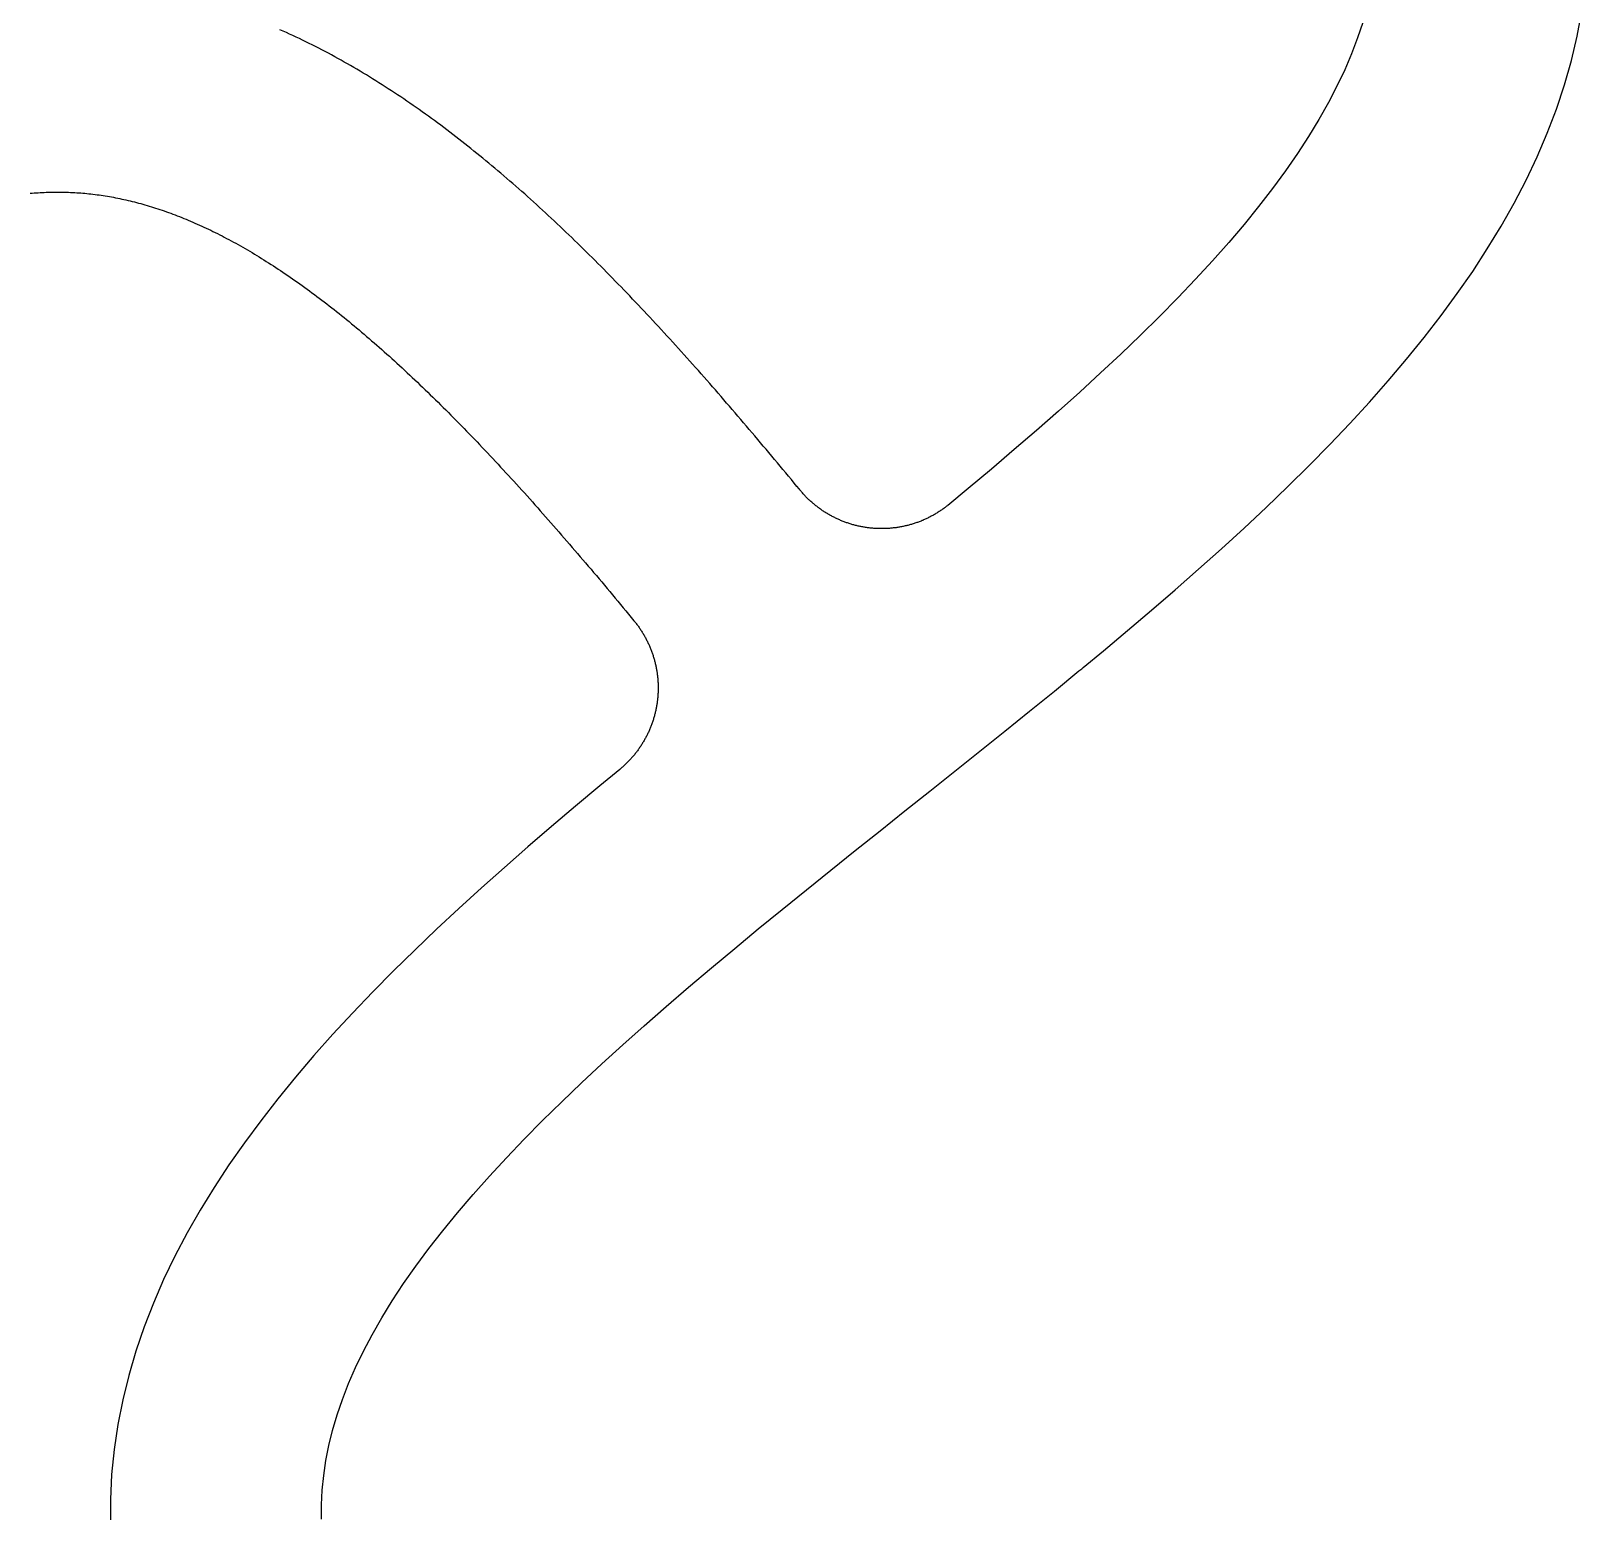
# Model space of a CAD drawing. Header units: millimetres. Extents: x 0 to 12, y 0 to 22.
# Drawn here: x 8.95 to 11.887, y 11 to 13.805 of the extents above; entities that cross this region are included whole.
import ezdxf

# ---------------------------------------------------------------- set-up
doc = ezdxf.new("R2010")
doc.units = ezdxf.units.MM
doc.layers.add('CUT_HOLE', color=3, linetype='Continuous')
doc.layers.add('CUT_OUTER', color=1, linetype='Continuous')

msp = doc.modelspace()

# ---------------------------------------------------------------- linework, layer by layer
at = {"layer": 'CUT_HOLE'}
for points in [[(11.4719, 13.8212), (11.4621, 13.7918), (11.4507, 13.7619), (11.4377, 13.7315), (11.423, 13.7007), (11.4068, 13.6694), (11.3889, 13.6377), (11.3693, 13.6055), (11.3481, 13.5729), (11.3253, 13.5399), (11.3008, 13.5066), (11.2747, 13.4728), (11.2471, 13.4388), (11.218, 13.4045), (11.1874, 13.3698), (11.1553, 13.3349), (11.1219, 13.2998), (11.0872, 13.2645), (11.0511, 13.2289), (11.0139, 13.1932), (10.9755, 13.1573), (10.9361, 13.1212), (10.8956, 13.085), (10.8542, 13.0486), (10.8118, 13.0121), (10.7687, 12.9754), (10.7248, 12.9387), (10.6861, 12.9066), (10.6853, 12.9059), (10.6839, 12.9049), (10.6825, 12.9038), (10.6811, 12.9027), (10.6797, 12.9017), (10.6783, 12.9006), (10.6769, 12.8996), (10.6754, 12.8986), (10.674, 12.8976), (10.6725, 12.8966), (10.6711, 12.8956), (10.6696, 12.8947), (10.6681, 12.8937), (10.6667, 12.8928), (10.6652, 12.8919), (10.6637, 12.8909), (10.6621, 12.8901), (10.6606, 12.8892), (10.6591, 12.8883), (10.6576, 12.8874), (10.656, 12.8866), (10.6545, 12.8858), (10.6529, 12.885), (10.6514, 12.8842), (10.6498, 12.8834), (10.6482, 12.8826), (10.6466, 12.8818), (10.645, 12.8811), (10.6435, 12.8803), (10.6419, 12.8796), (10.6402, 12.8789), (10.6386, 12.8782), (10.637, 12.8776), (10.6354, 12.8769), (10.6338, 12.8762), (10.6321, 12.8756), (10.6305, 12.875), (10.6288, 12.8744), (10.6272, 12.8738), (10.6255, 12.8732), (10.6238, 12.8727), (10.6222, 12.8721), (10.6205, 12.8716), (10.6188, 12.8711), (10.6171, 12.8706), (10.6155, 12.8701), (10.6138, 12.8696), (10.6121, 12.8691), (10.6104, 12.8687), (10.6087, 12.8683), (10.607, 12.8679), (10.6052, 12.8675), (10.6035, 12.8671), (10.6018, 12.8667), (10.6001, 12.8664), (10.5984, 12.866), (10.5966, 12.8657), (10.5949, 12.8654), (10.5932, 12.8651), (10.5915, 12.8648), (10.5897, 12.8646), (10.588, 12.8643), (10.5862, 12.8641), (10.5845, 12.8639), (10.5828, 12.8637), (10.581, 12.8635), (10.5793, 12.8633), (10.5775, 12.8632), (10.5758, 12.863), (10.574, 12.8629), (10.5723, 12.8628), (10.5705, 12.8627), (10.5687, 12.8626), (10.567, 12.8625), (10.5652, 12.8625), (10.5635, 12.8625), (10.5617, 12.8625), (10.56, 12.8625), (10.5582, 12.8625), (10.5565, 12.8625), (10.5547, 12.8625), (10.5529, 12.8626), (10.5512, 12.8627), (10.5494, 12.8628), (10.5477, 12.8629), (10.5459, 12.863), (10.5442, 12.8631), (10.5424, 12.8633), (10.5407, 12.8635), (10.5389, 12.8636), (10.5372, 12.8638), (10.5355, 12.8641), (10.5337, 12.8643), (10.532, 12.8645), (10.5302, 12.8648), (10.5285, 12.8651), (10.5268, 12.8654), (10.525, 12.8657), (10.5233, 12.866), (10.5216, 12.8663), (10.5199, 12.8667), (10.5182, 12.867), (10.5164, 12.8674), (10.5147, 12.8678), (10.513, 12.8682), (10.5113, 12.8687), (10.5096, 12.8691), (10.5079, 12.8696), (10.5062, 12.87), (10.5045, 12.8705), (10.5029, 12.871), (10.5012, 12.8715), (10.4995, 12.8721), (10.4978, 12.8726), (10.4962, 12.8732), (10.4945, 12.8737), (10.4929, 12.8743), (10.4912, 12.8749), (10.4896, 12.8755), (10.4879, 12.8762), (10.4863, 12.8768), (10.4847, 12.8775), (10.4831, 12.8782), (10.4814, 12.8789), (10.4798, 12.8796), (10.4782, 12.8803), (10.4766, 12.881), (10.475, 12.8818), (10.4735, 12.8825), (10.4719, 12.8833), (10.4703, 12.8841), (10.4687, 12.8849), (10.4672, 12.8857), (10.4656, 12.8865), (10.4641, 12.8874), (10.4626, 12.8882), (10.461, 12.8891), (10.4595, 12.89), (10.458, 12.8909), (10.4565, 12.8918), (10.455, 12.8927), (10.4535, 12.8936), (10.4521, 12.8946), (10.4506, 12.8955), (10.4491, 12.8965), (10.4477, 12.8975), (10.4462, 12.8985), (10.4448, 12.8995), (10.4434, 12.9005), (10.4419, 12.9016), (10.4405, 12.9026), (10.4391, 12.9037), (10.4378, 12.9048), (10.4364, 12.9058), (10.435, 12.9069), (10.4336, 12.908), (10.4323, 12.9092), (10.4309, 12.9103), (10.4296, 12.9114), (10.4283, 12.9126), (10.427, 12.9138), (10.4257, 12.915), (10.4244, 12.9161), (10.4231, 12.9173), (10.4218, 12.9186), (10.4206, 12.9198), (10.4193, 12.921), (10.4181, 12.9223), (10.4169, 12.9235), (10.4157, 12.9248), (10.4145, 12.9261), (10.4133, 12.9274), (10.4121, 12.9287), (10.4109, 12.93), (10.4098, 12.9313), (10.4086, 12.9326), (10.4075, 12.934), (10.4064, 12.9353), (10.4064, 12.9353), (10.4064, 12.9353), (10.4064, 12.9353), (10.4063, 12.9354), (10.4063, 12.9354), (10.4063, 12.9354), (10.4063, 12.9354), (10.4063, 12.9354), (10.4063, 12.9354), (10.4063, 12.9354), (10.4063, 12.9355), (10.4062, 12.9355), (10.4062, 12.9355), (10.4062, 12.9355), (10.4062, 12.9355), (10.4062, 12.9355), (10.4062, 12.9355), (10.4062, 12.9356), (10.4062, 12.9356), (10.4061, 12.9356), (10.4061, 12.9356), (10.4061, 12.9356), (10.4061, 12.9356), (10.4061, 12.9357), (10.4061, 12.9357), (10.4061, 12.9357), (10.4061, 12.9357), (10.406, 12.9357), (10.406, 12.9357), (10.406, 12.9357), (10.406, 12.9358), (10.406, 12.9358), (10.406, 12.9358), (10.406, 12.9358), (10.406, 12.9358), (10.4059, 12.9358), (10.4059, 12.9358), (10.4059, 12.9359), (10.4059, 12.9359), (10.4059, 12.9359), (10.4059, 12.9359), (10.4059, 12.9359), (10.4059, 12.9359), (10.4058, 12.936), (10.4058, 12.936), (10.4058, 12.936), (10.4058, 12.936), (10.4058, 12.936), (10.4058, 12.936), (10.4058, 12.936), (10.4058, 12.9361), (10.4057, 12.9361), (10.4057, 12.9361), (10.4057, 12.9361), (10.4057, 12.9361), (10.4057, 12.9361), (10.4057, 12.9361), (10.4057, 12.9362), (10.4057, 12.9362), (10.4056, 12.9362), (10.4056, 12.9362), (10.4056, 12.9362), (10.4056, 12.9362), (10.4056, 12.9363), (10.4056, 12.9363), (10.4056, 12.9363), (10.4056, 12.9363), (10.4055, 12.9363), (10.4055, 12.9363), (10.4055, 12.9363), (10.4055, 12.9364), (10.4055, 12.9364), (10.4055, 12.9364), (10.4055, 12.9364), (10.4055, 12.9364), (10.4054, 12.9364), (10.4054, 12.9364), (10.4054, 12.9365), (10.4054, 12.9365), (10.4054, 12.9365), (10.4054, 12.9365), (10.4054, 12.9365), (10.4054, 12.9365), (10.4053, 12.9366), (10.4053, 12.9366), (10.4053, 12.9366), (10.4053, 12.9366), (10.4053, 12.9366), (10.4053, 12.9366), (10.4053, 12.9366), (10.4053, 12.9367), (10.4053, 12.9367), (10.4052, 12.9367), (10.4052, 12.9367), (10.4052, 12.9367), (10.4052, 12.9367), (10.4052, 12.9367), (10.4052, 12.9368), (10.4052, 12.9368), (10.4052, 12.9368), (10.4051, 12.9368), (10.4051, 12.9368), (10.4051, 12.9368), (10.4051, 12.9369), (10.4051, 12.9369), (10.4051, 12.9369), (10.4051, 12.9369), (10.4051, 12.9369), (10.405, 12.9369), (10.405, 12.9369), (10.405, 12.937), (10.405, 12.937), (10.405, 12.937), (10.405, 12.937), (10.405, 12.937), (10.405, 12.937), (10.4049, 12.9371), (10.4049, 12.9371), (10.4049, 12.9371), (10.4049, 12.9371), (10.4049, 12.9371), (10.4049, 12.9371), (10.4049, 12.9371), (10.4049, 12.9372), (10.4048, 12.9372), (10.4048, 12.9372), (10.4048, 12.9372), (10.4048, 12.9372), (10.4048, 12.9372), (10.4048, 12.9372), (10.4048, 12.9373), (10.4048, 12.9373), (10.4047, 12.9373), (10.4047, 12.9373), (10.4047, 12.9373), (10.4047, 12.9373), (10.4047, 12.9374), (10.4047, 12.9374), (10.4047, 12.9374), (10.4047, 12.9374), (10.4046, 12.9374), (10.4046, 12.9374), (10.4046, 12.9374), (10.4046, 12.9375), (10.4046, 12.9375), (10.4046, 12.9375), (10.4046, 12.9375), (10.4046, 12.9375), (10.4045, 12.9375), (10.4045, 12.9375), (10.4045, 12.9376), (10.4045, 12.9376), (10.4045, 12.9376), (10.4045, 12.9376), (10.4045, 12.9376), (10.4045, 12.9376), (10.4044, 12.9377), (10.4044, 12.9377), (10.4044, 12.9377), (10.4044, 12.9377), (10.4044, 12.9377), (10.4044, 12.9377), (10.4044, 12.9377), (10.4044, 12.9378), (10.4043, 12.9378), (10.4043, 12.9378), (10.4043, 12.9378), (10.4043, 12.9378), (10.4043, 12.9378), (10.4043, 12.9378), (10.4043, 12.9379), (10.4043, 12.9379), (10.4042, 12.9379), (10.4042, 12.9379), (10.4042, 12.9379), (10.4042, 12.9379), (10.4042, 12.938), (10.4042, 12.938), (10.4042, 12.938), (10.4042, 12.938), (10.4041, 12.938), (10.4041, 12.938), (10.4041, 12.938), (10.4041, 12.9381), (10.4041, 12.9381), (10.4041, 12.9381), (10.4041, 12.9381), (10.4041, 12.9381), (10.404, 12.9381), (10.404, 12.9381), (10.404, 12.9382), (10.404, 12.9382), (10.404, 12.9382), (10.404, 12.9382), (10.404, 12.9382), (10.404, 12.9382), (10.404, 12.9383), (10.4039, 12.9383), (10.4039, 12.9383), (10.4039, 12.9383), (10.4039, 12.9383), (10.4039, 12.9383), (10.4039, 12.9383), (10.4039, 12.9384), (10.4039, 12.9384), (10.4038, 12.9384), (10.4038, 12.9384), (10.4038, 12.9384), (10.4038, 12.9384), (10.4038, 12.9384), (10.4038, 12.9385), (10.4038, 12.9385), (10.4038, 12.9385), (10.4037, 12.9385), (10.4037, 12.9385), (10.4037, 12.9385), (10.4037, 12.9386), (10.4037, 12.9386), (10.4037, 12.9386), (10.4037, 12.9386), (10.4037, 12.9386), (10.4036, 12.9386), (10.4036, 12.9386), (10.4036, 12.9387), (10.4036, 12.9387), (10.4036, 12.9387), (10.4036, 12.9387), (10.4036, 12.9387), (10.4036, 12.9387), (10.4035, 12.9387), (10.4035, 12.9388), (10.4035, 12.9388), (10.4035, 12.9388), (10.4035, 12.9388), (10.4035, 12.9388), (10.4035, 12.9388), (10.4035, 12.9389), (10.4034, 12.9389), (10.4034, 12.9389), (10.4034, 12.9389), (10.4034, 12.9389), (10.4034, 12.9389), (10.4034, 12.9389), (10.4034, 12.939), (10.4034, 12.939), (10.4033, 12.939), (10.4033, 12.939), (10.4033, 12.939), (10.4033, 12.939), (10.4033, 12.9391), (10.4033, 12.9391), (10.4033, 12.9391), (10.4033, 12.9391), (10.4032, 12.9391), (10.4032, 12.9391), (10.4032, 12.9391), (10.4032, 12.9392), (10.4032, 12.9392), (10.4032, 12.9392), (10.4032, 12.9392), (10.4032, 12.9392), (10.4031, 12.9392), (10.4031, 12.9392), (10.4031, 12.9393), (10.4031, 12.9393), (10.4031, 12.9393), (10.4031, 12.9393), (10.4031, 12.9393), (10.4031, 12.9393), (10.403, 12.9394), (10.403, 12.9394), (10.403, 12.9394), (10.403, 12.9394), (10.403, 12.9394), (10.403, 12.9394), (10.403, 12.9394), (10.403, 12.9395), (10.4029, 12.9395), (10.4029, 12.9395), (10.4029, 12.9395), (10.4029, 12.9395), (10.4029, 12.9395), (10.4029, 12.9395), (10.4029, 12.9396), (10.4029, 12.9396), (10.4028, 12.9396), (10.4028, 12.9396), (10.4028, 12.9396), (10.4028, 12.9396), (10.4028, 12.9397), (10.4028, 12.9397), (10.4028, 12.9397), (10.4028, 12.9397), (10.4027, 12.9397), (10.4027, 12.9397), (10.4027, 12.9397), (10.4027, 12.9398), (10.4027, 12.9398), (10.4027, 12.9398), (10.4027, 12.9398), (10.4027, 12.9398), (10.4026, 12.9398), (10.4026, 12.9398), (10.4026, 12.9399), (10.4026, 12.9399), (10.4026, 12.9399), (10.4026, 12.9399), (10.4026, 12.9399), (10.4026, 12.9399), (10.4026, 12.94), (10.4025, 12.94), (10.4025, 12.94), (10.4025, 12.94), (10.4025, 12.94), (10.4025, 12.94), (10.4025, 12.94), (10.4025, 12.9401), (10.4025, 12.9401), (10.4024, 12.9401), (10.4024, 12.9401), (10.4024, 12.9401), (10.4024, 12.9401), (10.4024, 12.9401), (10.4024, 12.9402), (10.4024, 12.9402), (10.4024, 12.9402), (10.4023, 12.9402), (10.4023, 12.9402), (10.4023, 12.9402), (10.4023, 12.9403), (10.4023, 12.9403), (10.4023, 12.9403), (10.4023, 12.9403), (10.4023, 12.9403), (10.4022, 12.9403), (10.4022, 12.9403), (10.4022, 12.9404), (10.4022, 12.9404), (10.4022, 12.9404), (10.4022, 12.9404), (10.4022, 12.9404), (10.4022, 12.9404), (10.4021, 12.9404), (10.4021, 12.9405), (10.4021, 12.9405), (10.4021, 12.9405), (10.4021, 12.9405), (10.4021, 12.9405), (10.4021, 12.9405), (10.4021, 12.9406), (10.402, 12.9406), (10.402, 12.9406), (10.402, 12.9406), (10.402, 12.9406), (10.402, 12.9406), (10.402, 12.9406), (10.402, 12.9407), (10.402, 12.9407), (10.4019, 12.9407), (10.4019, 12.9407), (10.4019, 12.9407), (10.4019, 12.9407), (10.4019, 12.9407), (10.4019, 12.9408), (10.4019, 12.9408), (10.4019, 12.9408), (10.4018, 12.9408), (10.4018, 12.9408), (10.4018, 12.9408), (10.4018, 12.9409), (10.4018, 12.9409), (10.4018, 12.9409), (10.4018, 12.9409), (10.4018, 12.9409), (10.4017, 12.9409), (10.4017, 12.9409), (10.4017, 12.941), (10.4017, 12.941), (10.4017, 12.941), (10.4017, 12.941), (10.4017, 12.941), (10.4017, 12.941), (10.4016, 12.941), (10.4016, 12.9411), (10.4016, 12.9411), (10.4016, 12.9411), (10.4016, 12.9411), (10.4016, 12.9411), (10.4016, 12.9411), (10.4016, 12.9412), (10.4015, 12.9412), (10.4015, 12.9412), (10.4015, 12.9412), (10.4015, 12.9412), (10.4015, 12.9412), (10.4015, 12.9412), (10.4015, 12.9413), (10.4015, 12.9413), (10.4014, 12.9413), (10.4014, 12.9413), (10.4014, 12.9413), (10.4014, 12.9413), (10.4014, 12.9413), (10.4014, 12.9414), (10.4014, 12.9414), (10.4014, 12.9414), (10.4013, 12.9414), (10.4013, 12.9414), (10.4013, 12.9414), (10.4013, 12.9415), (10.4013, 12.9415), (10.4013, 12.9415), (10.4013, 12.9415), (10.4013, 12.9415), (10.4012, 12.9415), (10.4012, 12.9415), (10.4012, 12.9416), (10.4012, 12.9416), (10.4012, 12.9416), (10.4012, 12.9416), (10.4012, 12.9416), (10.4012, 12.9416), (10.4012, 12.9417), (10.4011, 12.9417), (10.4011, 12.9417), (10.4011, 12.9417), (10.4011, 12.9417), (10.4011, 12.9417), (10.4011, 12.9417), (10.4011, 12.9418), (10.4011, 12.9418), (10.401, 12.9418), (10.401, 12.9418), (10.401, 12.9418), (10.401, 12.9418), (10.401, 12.9418), (10.401, 12.9419), (10.401, 12.9419), (10.401, 12.9419), (10.4009, 12.9419), (10.4009, 12.9419), (10.4009, 12.9419), (10.4009, 12.942), (10.4009, 12.942), (10.4009, 12.942), (10.4009, 12.942), (10.4009, 12.942), (10.4008, 12.942), (10.4008, 12.942), (10.4008, 12.9421), (10.4008, 12.9421), (10.4008, 12.9421), (10.4008, 12.9421), (10.4008, 12.9421), (10.4008, 12.9421), (10.4007, 12.9421), (10.4007, 12.9422), (10.4007, 12.9422), (10.4007, 12.9422), (10.4007, 12.9422), (10.4007, 12.9422), (10.4007, 12.9422), (10.4007, 12.9423), (10.4006, 12.9423), (10.4006, 12.9423), (10.4006, 12.9423), (10.4006, 12.9423), (10.4006, 12.9423), (10.4006, 12.9423), (10.4006, 12.9424), (10.4006, 12.9424), (10.4005, 12.9424), (10.4005, 12.9424), (10.4005, 12.9424), (10.4005, 12.9424), (10.4005, 12.9424), (10.4005, 12.9425), (10.4005, 12.9425), (10.4005, 12.9425), (10.4004, 12.9425), (10.4004, 12.9425), (10.4004, 12.9425), (10.4004, 12.9425), (10.4004, 12.9425), (10.3951, 12.9489), (10.3898, 12.9553), (10.3845, 12.9618), (10.3792, 12.9681), (10.3739, 12.9745), (10.3686, 12.9809), (10.3633, 12.9873), (10.358, 12.9937), (10.3527, 13), (10.3474, 13.0064), (10.342, 13.0127), (10.3367, 13.019), (10.3314, 13.0253), (10.3261, 13.0316), (10.3208, 13.038), (10.3154, 13.0442), (10.3101, 13.0505), (10.3048, 13.0568), (10.2994, 13.0631), (10.2941, 13.0693), (10.2887, 13.0755), (10.2834, 13.0818), (10.278, 13.088), (10.2727, 13.0942), (10.2673, 13.1004), (10.262, 13.1066), (10.2566, 13.1128), (10.2513, 13.1189), (10.2459, 13.1251), (10.2405, 13.1312), (10.2352, 13.1373), (10.2298, 13.1434), (10.2244, 13.1495), (10.2191, 13.1556), (10.2137, 13.1617), (10.2083, 13.1678), (10.2029, 13.1738), (10.1975, 13.1798), (10.1921, 13.1859), (10.1868, 13.1919), (10.1814, 13.1979), (10.176, 13.2038), (10.1706, 13.2098), (10.1652, 13.2158), (10.1597, 13.2217), (10.1543, 13.2276), (10.1489, 13.2335), (10.1435, 13.2394), (10.1381, 13.2453), (10.1327, 13.2511), (10.1272, 13.257), (10.1218, 13.2628), (10.1164, 13.2686), (10.1109, 13.2744), (10.1055, 13.2802), (10.1001, 13.286), (10.0946, 13.2917), (10.0892, 13.2974), (10.0837, 13.3032), (10.0783, 13.3089), (10.0728, 13.3145), (10.0673, 13.3202), (10.0619, 13.3258), (10.0564, 13.3315), (10.0509, 13.3371), (10.0455, 13.3427), (10.04, 13.3482), (10.0345, 13.3538), (10.029, 13.3593), (10.0235, 13.3648), (10.018, 13.3703), (10.0125, 13.3758), (10.007, 13.3813), (10.0015, 13.3867), (9.996, 13.3921), (9.9905, 13.3975), (9.985, 13.4029), (9.9794, 13.4083), (9.9739, 13.4136), (9.9684, 13.419), (9.9628, 13.4243), (9.9573, 13.4295), (9.9518, 13.4348), (9.9462, 13.44), (9.9406, 13.4453), (9.9351, 13.4505), (9.9295, 13.4556), (9.924, 13.4608), (9.9184, 13.4659), (9.9128, 13.471), (9.9072, 13.4761), (9.9016, 13.4812), (9.896, 13.4862), (9.8904, 13.4913), (9.8848, 13.4963), (9.8792, 13.5012), (9.8736, 13.5062), (9.868, 13.5111), (9.8624, 13.516), (9.8567, 13.5209), (9.8511, 13.5258), (9.8455, 13.5306), (9.8398, 13.5355), (9.8342, 13.5403), (9.8285, 13.545), (9.8229, 13.5498), (9.8172, 13.5545), (9.8115, 13.5592), (9.8058, 13.5639), (9.8001, 13.5685), (9.7945, 13.5731), (9.7888, 13.5777), (9.7831, 13.5823), (9.7773, 13.5868), (9.7716, 13.5914), (9.7659, 13.5959), (9.7602, 13.6003), (9.7544, 13.6048), (9.7487, 13.6092), (9.7429, 13.6136), (9.7372, 13.618), (9.7314, 13.6223), (9.7257, 13.6266), (9.7199, 13.6309), (9.7141, 13.6352), (9.7083, 13.6394), (9.7025, 13.6436), (9.6967, 13.6478), (9.6909, 13.6519), (9.6851, 13.6561), (9.6793, 13.6602), (9.6734, 13.6642), (9.6676, 13.6683), (9.6618, 13.6723), (9.6559, 13.6763), (9.65, 13.6802), (9.6442, 13.6841), (9.6383, 13.688), (9.6324, 13.6919), (9.6265, 13.6957), (9.6206, 13.6995), (9.6147, 13.7033), (9.6088, 13.7071), (9.6029, 13.7108), (9.5969, 13.7145), (9.591, 13.7181), (9.585, 13.7218), (9.5791, 13.7254), (9.5731, 13.7289), (9.5672, 13.7325), (9.5612, 13.736), (9.5552, 13.7394), (9.5492, 13.7429), (9.5432, 13.7463), (9.5372, 13.7497), (9.5311, 13.753), (9.5251, 13.7563), (9.5191, 13.7596), (9.513, 13.7629), (9.507, 13.7661), (9.5009, 13.7692), (9.4948, 13.7724), (9.4887, 13.7755), (9.4826, 13.7786), (9.4765, 13.7816), (9.4704, 13.7847), (9.4643, 13.7876), (9.4582, 13.7906), (9.452, 13.7935), (9.4459, 13.7964), (9.4397, 13.7992), (9.4336, 13.802), (9.4274, 13.8048), (9.4212, 13.8075)], [(8.9482, 13.4976), (8.952, 13.4979), (8.9559, 13.4983), (8.9597, 13.4986), (8.9635, 13.4988), (8.9674, 13.4991), (8.9712, 13.4993), (8.9751, 13.4994), (8.9789, 13.4996), (8.9827, 13.4997), (8.9866, 13.4998), (8.9904, 13.4999), (8.9942, 13.5), (8.9981, 13.5), (9.0019, 13.5), (9.0058, 13.5), (9.0096, 13.4999), (9.0134, 13.4998), (9.0173, 13.4997), (9.0211, 13.4996), (9.0249, 13.4994), (9.0288, 13.4993), (9.0326, 13.4991), (9.0365, 13.4988), (9.0403, 13.4986), (9.0441, 13.4983), (9.048, 13.4979), (9.0518, 13.4976), (9.0557, 13.4972), (9.0596, 13.4968), (9.0634, 13.4964), (9.0673, 13.496), (9.0712, 13.4955), (9.075, 13.495), (9.0789, 13.4945), (9.0828, 13.4939), (9.0867, 13.4933), (9.0906, 13.4927), (9.0945, 13.4921), (9.0984, 13.4914), (9.1023, 13.4907), (9.1062, 13.49), (9.1101, 13.4892), (9.1141, 13.4885), (9.118, 13.4877), (9.1219, 13.4868), (9.1259, 13.486), (9.1298, 13.4851), (9.1338, 13.4842), (9.1377, 13.4832), (9.1417, 13.4822), (9.1457, 13.4812), (9.1497, 13.4802), (9.1537, 13.4792), (9.1577, 13.4781), (9.1617, 13.4769), (9.1657, 13.4758), (9.1697, 13.4746), (9.1738, 13.4734), (9.1778, 13.4722), (9.1819, 13.4709), (9.1859, 13.4696), (9.19, 13.4683), (9.1941, 13.467), (9.1981, 13.4656), (9.2022, 13.4642), (9.2063, 13.4627), (9.2104, 13.4613), (9.2145, 13.4598), (9.2187, 13.4582), (9.2228, 13.4567), (9.2269, 13.4551), (9.2311, 13.4535), (9.2353, 13.4518), (9.2394, 13.4501), (9.2436, 13.4484), (9.2478, 13.4467), (9.252, 13.4449), (9.2562, 13.4431), (9.2604, 13.4413), (9.2646, 13.4394), (9.2689, 13.4375), (9.2731, 13.4356), (9.2773, 13.4336), (9.2816, 13.4316), (9.2859, 13.4296), (9.2902, 13.4275), (9.2944, 13.4254), (9.2987, 13.4233), (9.303, 13.4212), (9.3073, 13.419), (9.3117, 13.4168), (9.316, 13.4145), (9.3203, 13.4123), (9.3247, 13.41), (9.329, 13.4076), (9.3334, 13.4053), (9.3378, 13.4029), (9.3422, 13.4004), (9.3466, 13.398), (9.3509, 13.3955), (9.3554, 13.3929), (9.3598, 13.3904), (9.3642, 13.3878), (9.3686, 13.3852), (9.3731, 13.3825), (9.3775, 13.3798), (9.382, 13.3771), (9.3864, 13.3743), (9.3909, 13.3716), (9.3954, 13.3687), (9.3999, 13.3659), (9.4044, 13.363), (9.4089, 13.3601), (9.4134, 13.3572), (9.4179, 13.3542), (9.4225, 13.3512), (9.427, 13.3482), (9.4315, 13.3451), (9.4361, 13.342), (9.4407, 13.3389), (9.4452, 13.3357), (9.4498, 13.3325), (9.4544, 13.3293), (9.459, 13.326), (9.4636, 13.3228), (9.4682, 13.3194), (9.4728, 13.3161), (9.4774, 13.3127), (9.482, 13.3093), (9.4867, 13.3059), (9.4913, 13.3024), (9.4959, 13.2989), (9.5006, 13.2954), (9.5052, 13.2918), (9.5099, 13.2882), (9.5146, 13.2846), (9.5193, 13.281), (9.5239, 13.2773), (9.5286, 13.2736), (9.5333, 13.2698), (9.538, 13.2661), (9.5427, 13.2623), (9.5475, 13.2584), (9.5522, 13.2546), (9.5569, 13.2507), (9.5616, 13.2468), (9.5664, 13.2428), (9.5711, 13.2388), (9.5759, 13.2348), (9.5806, 13.2308), (9.5854, 13.2267), (9.5901, 13.2226), (9.5949, 13.2185), (9.5997, 13.2144), (9.6045, 13.2102), (9.6093, 13.206), (9.6141, 13.2018), (9.6189, 13.1975), (9.6237, 13.1932), (9.6285, 13.1889), (9.6333, 13.1846), (9.6381, 13.1802), (9.6429, 13.1758), (9.6477, 13.1714), (9.6526, 13.1669), (9.6574, 13.1624), (9.6623, 13.1579), (9.6671, 13.1534), (9.672, 13.1488), (9.6768, 13.1443), (9.6817, 13.1397), (9.6865, 13.135), (9.6914, 13.1304), (9.6963, 13.1257), (9.7012, 13.121), (9.706, 13.1162), (9.7109, 13.1115), (9.7158, 13.1067), (9.7207, 13.1018), (9.7256, 13.097), (9.7305, 13.0921), (9.7354, 13.0873), (9.7403, 13.0823), (9.7452, 13.0774), (9.7502, 13.0725), (9.7551, 13.0675), (9.76, 13.0625), (9.7649, 13.0574), (9.7699, 13.0524), (9.7748, 13.0473), (9.7797, 13.0422), (9.7847, 13.0371), (9.7896, 13.0319), (9.7946, 13.0268), (9.7995, 13.0216), (9.8045, 13.0163), (9.8095, 13.0111), (9.8144, 13.0058), (9.8194, 13.0006), (9.8244, 12.9953), (9.8293, 12.9899), (9.8343, 12.9846), (9.8393, 12.9792), (9.8443, 12.9738), (9.8493, 12.9684), (9.8543, 12.963), (9.8593, 12.9576), (9.8643, 12.9521), (9.8692, 12.9466), (9.8743, 12.9411), (9.8793, 12.9356), (9.8843, 12.93), (9.8893, 12.9245), (9.8943, 12.9189), (9.8993, 12.9133), (9.9043, 12.9076), (9.9094, 12.902), (9.9144, 12.8963), (9.9194, 12.8907), (9.9244, 12.885), (9.9295, 12.8793), (9.9345, 12.8735), (9.9395, 12.8678), (9.9446, 12.862), (9.9496, 12.8562), (9.9547, 12.8504), (9.9597, 12.8446), (9.9648, 12.8388), (9.9698, 12.8329), (9.9749, 12.827), (9.9799, 12.8212), (9.985, 12.8153), (9.9901, 12.8093), (9.9951, 12.8034), (10.0002, 12.7975), (10.0053, 12.7915), (10.0104, 12.7855), (10.0154, 12.7795), (10.0205, 12.7735), (10.0256, 12.7675), (10.0307, 12.7615), (10.0358, 12.7554), (10.0408, 12.7494), (10.0459, 12.7433), (10.051, 12.7372), (10.0561, 12.7311), (10.0612, 12.725), (10.0663, 12.7188), (10.0714, 12.7127), (10.0765, 12.7066), (10.0816, 12.7004), (10.0867, 12.6942), (10.0918, 12.688), (10.093, 12.6867), (10.0941, 12.6853), (10.0951, 12.6839), (10.0962, 12.6825), (10.0973, 12.6811), (10.0983, 12.6797), (10.0994, 12.6783), (10.1004, 12.6769), (10.1014, 12.6754), (10.1024, 12.674), (10.1034, 12.6725), (10.1044, 12.6711), (10.1053, 12.6696), (10.1063, 12.6681), (10.1072, 12.6667), (10.1081, 12.6652), (10.1091, 12.6637), (10.1099, 12.6621), (10.1108, 12.6606), (10.1117, 12.6591), (10.1126, 12.6576), (10.1134, 12.656), (10.1142, 12.6545), (10.115, 12.6529), (10.1158, 12.6514), (10.1166, 12.6498), (10.1174, 12.6482), (10.1182, 12.6466), (10.1189, 12.645), (10.1197, 12.6435), (10.1204, 12.6419), (10.1211, 12.6402), (10.1218, 12.6386), (10.1224, 12.637), (10.1231, 12.6354), (10.1238, 12.6338), (10.1244, 12.6321), (10.125, 12.6305), (10.1256, 12.6288), (10.1262, 12.6272), (10.1268, 12.6255), (10.1273, 12.6238), (10.1279, 12.6222), (10.1284, 12.6205), (10.1289, 12.6188), (10.1294, 12.6171), (10.1299, 12.6155), (10.1304, 12.6138), (10.1309, 12.6121), (10.1313, 12.6104), (10.1317, 12.6087), (10.1321, 12.607), (10.1325, 12.6052), (10.1329, 12.6035), (10.1333, 12.6018), (10.1336, 12.6001), (10.134, 12.5984), (10.1343, 12.5966), (10.1346, 12.5949), (10.1349, 12.5932), (10.1352, 12.5915), (10.1354, 12.5897), (10.1357, 12.588), (10.1359, 12.5862), (10.1361, 12.5845), (10.1363, 12.5828), (10.1365, 12.581), (10.1367, 12.5793), (10.1368, 12.5775), (10.137, 12.5758), (10.1371, 12.574), (10.1372, 12.5723), (10.1373, 12.5705), (10.1374, 12.5687), (10.1375, 12.567), (10.1375, 12.5652), (10.1375, 12.5635), (10.1375, 12.5617), (10.1375, 12.56), (10.1375, 12.5582), (10.1375, 12.5565), (10.1375, 12.5547), (10.1374, 12.5529), (10.1373, 12.5512), (10.1372, 12.5494), (10.1371, 12.5477), (10.137, 12.5459), (10.1369, 12.5442), (10.1367, 12.5424), (10.1365, 12.5407), (10.1364, 12.5389), (10.1362, 12.5372), (10.1359, 12.5355), (10.1357, 12.5337), (10.1355, 12.532), (10.1352, 12.5302), (10.1349, 12.5285), (10.1346, 12.5268), (10.1343, 12.525), (10.134, 12.5233), (10.1337, 12.5216), (10.1333, 12.5199), (10.133, 12.5182), (10.1326, 12.5164), (10.1322, 12.5147), (10.1318, 12.513), (10.1313, 12.5113), (10.1309, 12.5096), (10.1304, 12.5079), (10.13, 12.5062), (10.1295, 12.5045), (10.129, 12.5029), (10.1285, 12.5012), (10.1279, 12.4995), (10.1274, 12.4978), (10.1268, 12.4962), (10.1263, 12.4945), (10.1257, 12.4929), (10.1251, 12.4912), (10.1245, 12.4896), (10.1238, 12.4879), (10.1232, 12.4863), (10.1225, 12.4847), (10.1218, 12.4831), (10.1211, 12.4814), (10.1204, 12.4798), (10.1197, 12.4782), (10.119, 12.4766), (10.1182, 12.475), (10.1175, 12.4735), (10.1167, 12.4719), (10.1159, 12.4703), (10.1151, 12.4687), (10.1143, 12.4672), (10.1135, 12.4656), (10.1126, 12.4641), (10.1118, 12.4626), (10.1109, 12.461), (10.11, 12.4595), (10.1091, 12.458), (10.1082, 12.4565), (10.1073, 12.455), (10.1064, 12.4535), (10.1054, 12.4521), (10.1045, 12.4506), (10.1035, 12.4491), (10.1025, 12.4477), (10.1015, 12.4462), (10.1005, 12.4448), (10.0995, 12.4434), (10.0984, 12.4419), (10.0974, 12.4405), (10.0963, 12.4391), (10.0952, 12.4378), (10.0942, 12.4364), (10.0931, 12.435), (10.092, 12.4336), (10.0908, 12.4323), (10.0897, 12.4309), (10.0886, 12.4296), (10.0874, 12.4283), (10.0862, 12.427), (10.085, 12.4257), (10.0839, 12.4244), (10.0827, 12.4231), (10.0814, 12.4218), (10.0802, 12.4206), (10.079, 12.4193), (10.0777, 12.4181), (10.0765, 12.4169), (10.0752, 12.4157), (10.0739, 12.4145), (10.0726, 12.4133), (10.0713, 12.4121), (10.07, 12.4109), (10.0687, 12.4098), (10.0674, 12.4086), (10.066, 12.4075), (10.0647, 12.4064), (10.0647, 12.4063), (10.0269, 12.3751), (9.981, 12.3367), (9.9356, 12.2982), (9.8907, 12.2596), (9.8464, 12.2209), (9.8028, 12.182), (9.76, 12.1429), (9.7179, 12.1037), (9.6767, 12.0643), (9.6364, 12.0248), (9.5971, 11.985), (9.5588, 11.945), (9.5216, 11.9047), (9.4856, 11.8643), (9.4508, 11.8235), (9.4172, 11.7824), (9.3849, 11.741), (9.3541, 11.6993), (9.3246, 11.6572), (9.2967, 11.6147), (9.2703, 11.5718), (9.2455, 11.5285), (9.2224, 11.4847), (9.2011, 11.4404), (9.1816, 11.3957), (9.164, 11.3505), (9.1484, 11.3049), (9.1349, 11.2588), (9.1235, 11.2123), (9.1143, 11.1655), (9.1073, 11.1184), (9.1026, 11.0712), (9.1003, 11.0237), (9.1003, 10.9763)]]:
    msp.add_lwpolyline(points, dxfattribs=at)
at = {"layer": 'CUT_OUTER'}
msp.add_lwpolyline([(9.5002, 10.9862), (9.5002, 11.0138), (9.5015, 11.0416), (9.5043, 11.0694), (9.5085, 11.0975), (9.514, 11.1259), (9.5211, 11.1546), (9.5296, 11.1837), (9.5397, 11.2132), (9.5514, 11.2431), (9.5647, 11.2736), (9.5795, 11.3045), (9.5961, 11.3358), (9.6143, 11.3677), (9.6341, 11.3999), (9.6556, 11.4326), (9.6787, 11.4656), (9.7034, 11.499), (9.7298, 11.5328), (9.7576, 11.5669), (9.787, 11.6013), (9.8179, 11.636), (9.8501, 11.6709), (9.8838, 11.706), (9.9188, 11.7414), (9.955, 11.777), (9.9924, 11.8128), (10.031, 11.8487), (10.0706, 11.8848), (10.1112, 11.9211), (10.1528, 11.9575), (10.1953, 11.994), (10.2385, 12.0307), (10.2825, 12.0675), (10.3272, 12.1044), (10.3724, 12.1414), (10.4182, 12.1785), (10.4644, 12.2157), (10.5109, 12.253), (10.5578, 12.2904), (10.6049, 12.3279), (10.6521, 12.3654), (10.6994, 12.4031), (10.7467, 12.4409), (10.7939, 12.4788), (10.841, 12.5167), (10.8879, 12.5548), (10.9345, 12.593), (10.9396, 12.5972), (10.9425, 12.5996), (10.9425, 12.5996), (10.9808, 12.6313), (11.0266, 12.6697), (11.0719, 12.7082), (11.1167, 12.7468), (11.1609, 12.7856), (11.2044, 12.8245), (11.2471, 12.8636), (11.289, 12.9028), (11.3301, 12.9423), (11.3702, 12.9819), (11.4094, 13.0217), (11.4475, 13.0617), (11.4845, 13.102), (11.5203, 13.1425), (11.5549, 13.1833), (11.5883, 13.2244), (11.6203, 13.2659), (11.6509, 13.3077), (11.6801, 13.3498), (11.7078, 13.3924), (11.734, 13.4354), (11.7585, 13.4788), (11.7812, 13.5227), (11.8023, 13.567), (11.8214, 13.6118), (11.8387, 13.6571), (11.854, 13.7028), (11.8671, 13.7489), (11.8782, 13.7954), (11.887, 13.8423)], dxfattribs=at)

doc.saveas('drawing.dxf')
